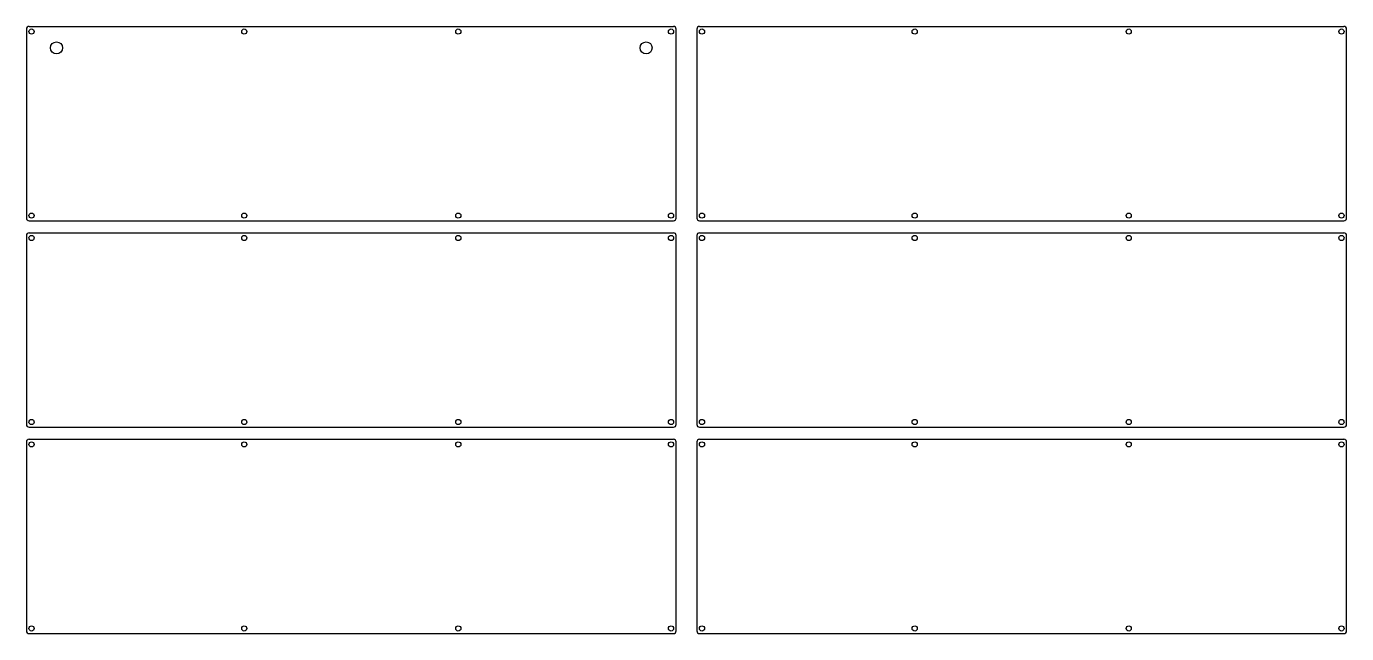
# Model space of a CAD drawing. Extents: x -90 to 678, y -56 to 298.
import ezdxf

# ---------------------------------------------------------------- set-up
doc = ezdxf.new("R2010")
doc.units = 0
doc.header["$LTSCALE"] = 10
doc.layers.get('0').update_dxf_attribs({"linetype": 'CONTINUOUS'})
doc.layers.add('Layer_1', color=7, linetype='CONTINUOUS')

msp = doc.modelspace()

# ---------------------------------------------------------------- linework, layer by layer
at = {"color": 5, "linetype": 'CONTINUOUS'}
for p, q in [((-90.5, 295.9), (-90.5, 186.1)), ((-88.9, 297.5), (285.9, 297.5)), ((287.5, 186.1), (287.5, 295.9)), ((299.5, 295.9), (299.5, 186.1)), ((301.1, 297.5), (675.9, 297.5)), ((677.5, 186.1), (677.5, 295.9)), ((-88.9, 184.5), (285.9, 184.5)), ((301.1, 184.5), (675.9, 184.5)), ((-88.9, 177.5), (285.9, 177.5)), ((301.1, 177.5), (675.9, 177.5)), ((-90.5, 175.9), (-90.5, 66.1)), ((287.5, 66.1), (287.5, 175.9)), ((299.5, 175.9), (299.5, 66.1)), ((677.5, 66.1), (677.5, 175.9)), ((-88.9, 64.5), (285.9, 64.5)), ((301.1, 64.5), (675.9, 64.5)), ((-90.5, 55.9), (-90.5, -53.9)), ((-88.9, 57.5), (285.9, 57.5)), ((287.5, -53.9), (287.5, 55.9)), ((299.5, 55.9), (299.5, -53.9)), ((301.1, 57.5), (675.9, 57.5)), ((677.5, -53.9), (677.5, 55.9)), ((-88.9, -55.5), (285.9, -55.5)), ((301.1, -55.5), (675.9, -55.5))]:
    msp.add_line(p, q, dxfattribs=at)
for centre in [(-87.5, 294.5), (36.25, 294.5), (160.75, 294.5), (284.5, 294.5), (302.5, 294.5), (426.25, 294.5), (550.75, 294.5), (674.5, 294.5), (-87.5, 187.5), (36.25, 187.5), (160.75, 187.5), (284.5, 187.5), (302.5, 187.5), (426.25, 187.5), (550.75, 187.5), (674.5, 187.5), (-87.5, 174.5), (36.25, 174.5), (160.75, 174.5), (284.5, 174.5), (302.5, 174.5), (426.25, 174.5), (550.75, 174.5), (674.5, 174.5), (-87.5, 67.5), (36.25, 67.5), (160.75, 67.5), (284.5, 67.5), (302.5, 67.5), (426.25, 67.5), (550.75, 67.5), (674.5, 67.5), (-87.5, 54.5), (36.25, 54.5), (160.75, 54.5), (284.5, 54.5), (302.5, 54.5), (426.25, 54.5), (550.75, 54.5), (674.5, 54.5), (-87.5, -52.5), (36.25, -52.5), (160.75, -52.5), (284.5, -52.5), (302.5, -52.5), (426.25, -52.5), (550.75, -52.5), (674.5, -52.5)]:
    msp.add_circle(centre, 1.5, dxfattribs=at)
for centre, start, end in [((-88.9, 295.9), 90, 180), ((285.9, 295.9), 0, 90), ((301.1, 295.9), 90, 180), ((675.9, 295.9), 0, 90), ((-88.9, 186.1), 180, 270), ((285.9, 186.1), 270, 0), ((301.1, 186.1), 180, 270), ((675.9, 186.1), 270, 0), ((-88.9, 175.9), 90, 180), ((285.9, 175.9), 0, 90), ((301.1, 175.9), 90, 180), ((675.9, 175.9), 0, 90), ((-88.9, 66.1), 180, 270), ((285.9, 66.1), 270, 0), ((301.1, 66.1), 180, 270), ((675.9, 66.1), 270, 0), ((-88.9, 55.9), 90, 180), ((285.9, 55.9), 0, 90), ((301.1, 55.9), 90, 180), ((675.9, 55.9), 0, 90), ((-88.9, -53.9), 180, 270), ((285.9, -53.9), 270, 0), ((301.1, -53.9), 180, 270), ((675.9, -53.9), 270, 0)]:
    msp.add_arc(centre, 1.6, start, end, dxfattribs=at)
at = {"layer": 'Layer_1', "color": 5, "linetype": 'CONTINUOUS'}
for centre in [(-73, 285), (270, 285)]:
    msp.add_circle(centre, 3.5, dxfattribs=at)

doc.saveas('drawing.dxf')
